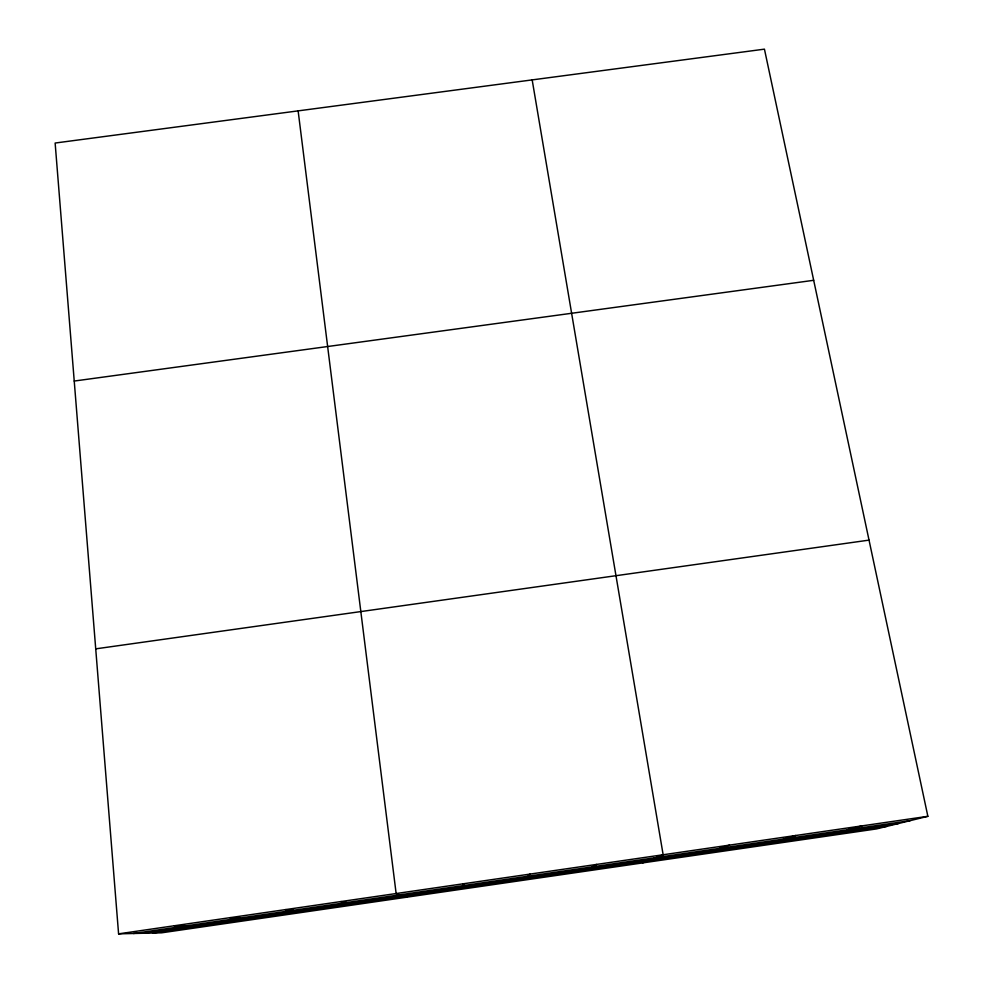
<?xml version="1.0" encoding="UTF-8"?>
<svg xmlns="http://www.w3.org/2000/svg" width="983" height="983" viewBox="0 0 983 983"><rect width="100%" height="100%" fill="white"/><g stroke="black" fill="none" stroke-linecap="round" stroke-linejoin="round"><path stroke-width="1.47" d="M528.129 876.16L529.923 874.108M592.135 866.859L596.607 864.426M642.452 862.939L663.144 854.755L532.172 79.893M719.74 848.317L729.546 845.11M783.34 839.077L795.788 835.489M846.818 829.861L861.907 825.892M927.866 816.308L876.553 828.915L161.617 932.818L118.587 933.85L55.134 143.039L764.442 49.15L927.866 816.308L118.587 933.85M133.455 933.494L910.16 820.658M143.272 933.26L898.45 823.533M152.832 933.027L887.035 826.334M95.72 648.854L869.033 540.122M74.229 381.048L813.691 280.302M174.298 925.765L186.893 925.728M229.899 917.68L240.245 917.975M285.414 909.619L293.499 910.246M340.818 901.571L346.655 902.517M406.557 897.221L396.137 893.535L298.132 110.87M463.104 883.815L464.001 885.474"/></g></svg>
